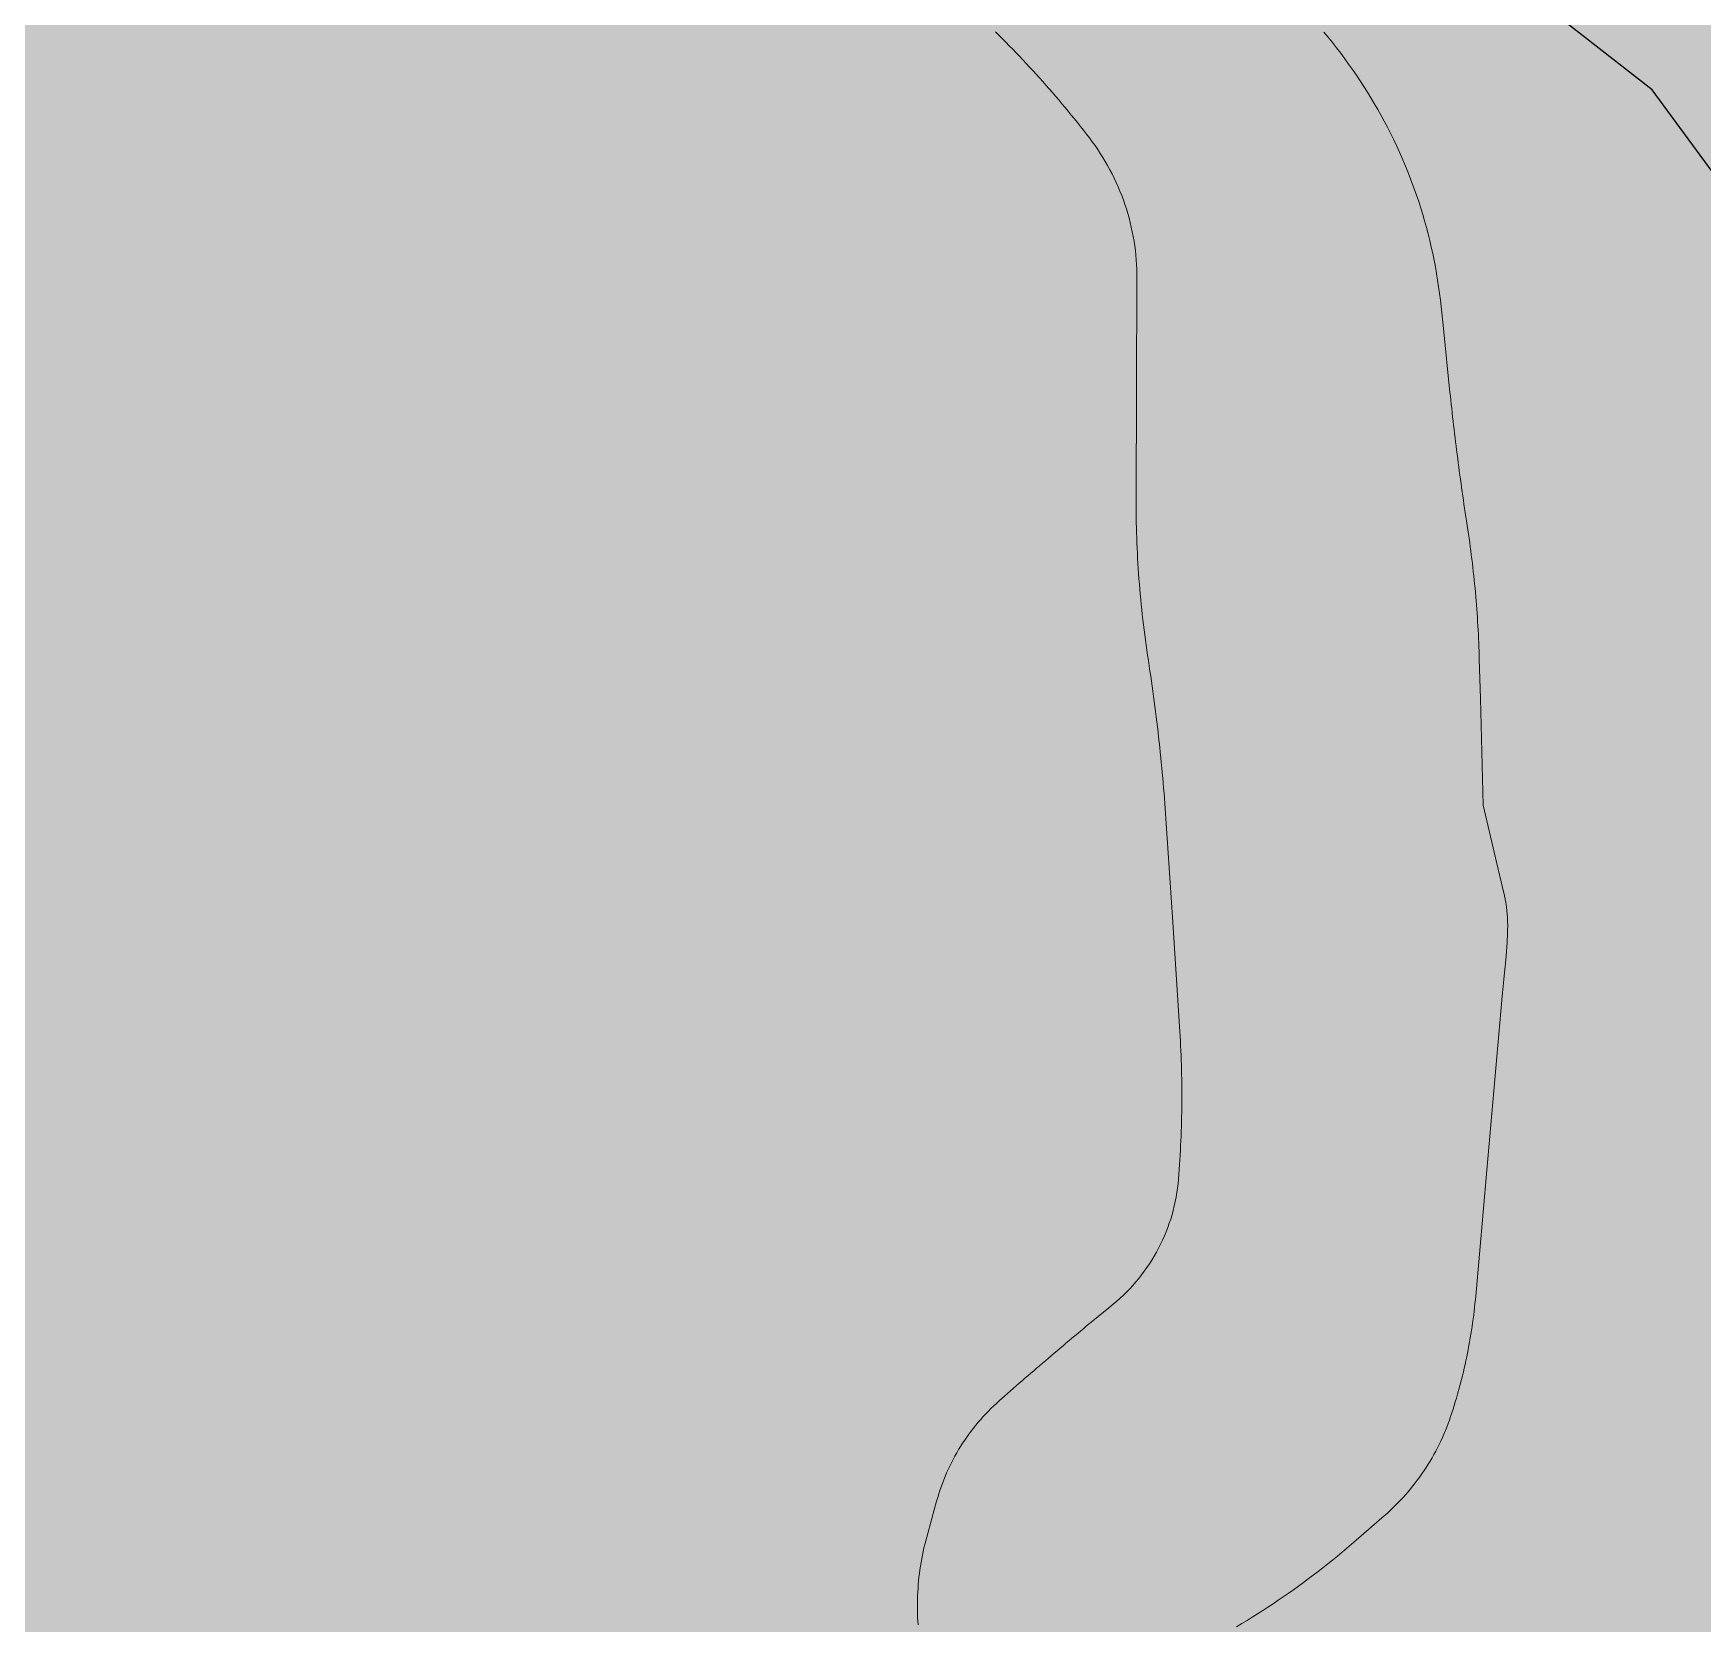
# Model space of a CAD drawing. Header units: metres. Extents: x 68582 to 69192, y 19191 to 19633.
# Drawn here: x 68792.6 to 68836.36, y 19328.12 to 19369.8 of the extents above; entities that cross this region are included whole.
import ezdxf

# ---------------------------------------------------------------- set-up
doc = ezdxf.new("R2010")
doc.units = ezdxf.units.M
doc.layers.get('0').update_dxf_attribs({"lineweight": 15})
doc.layers.add('None', color=7, linetype='Continuous', lineweight=5)

msp = doc.modelspace()

# ---------------------------------------------------------------- hatches: boundary and pattern name
at = {"true_color": 0xd1f0d1, "transparency": 33554687}
msp.add_hatch(color=254, dxfattribs=at).paths.add_polyline_path([(68588.122, 19191.443), (69192.296, 19191.443), (69192.296, 19628.232), (68588.122, 19628.232)], flags=0)
at = {"layer": 'None', "linetype": 'Continuous', "lineweight": 0, "true_color": 0xffffff, "transparency": 33554687}
h = msp.add_hatch(color=7, dxfattribs=at)
h.paths.add_polyline_path([(68799.84, 19386.02), (68789.95, 19386.9), (68781.97, 19386.61), (68773.27, 19384.56), (68766.62, 19381.94), (68748.84, 19370.6), (68746.75, 19366.63), (68746.49, 19363.19), (68746.68, 19359.75), (68746.03, 19354.21), (68745.717, 19353), (68743.653, 19353), (68744.06, 19354.58), (68744.68, 19359.8), (68744.41, 19364.47), (68740.99, 19370.95), (68732.83, 19377.49), (68729.15, 19380.5), (68725.54, 19384.08), (68723.21, 19387.28), (68721.23, 19392.29), (68719.51, 19395.27), (68718.26, 19396.33), (68715.99, 19397.05), (68713.09, 19396.09), (68709.999, 19395.093), (68706, 19393.939), (68706, 19396.061), (68709, 19396.875), (68712.39, 19397.97), (68715.98, 19399.15), (68723.43, 19403.64), (68726.42, 19405.66), (68738.87, 19414.06), (68755.26, 19419.94), (68769.04, 19422.04), (68772.54, 19421.8), (68773.32, 19423.3), (68774.64, 19437.94), (68769.945, 19438.437), (68769.945, 19440.561), (68775.04, 19440.09), (68776.38, 19443.85), (68778.83, 19449.39), (68788.17, 19454.78), (68799.23, 19458.52), (68810.37, 19459.06), (68812.62, 19459.06), (68813.19, 19459.39), (68812.88, 19460.43), (68812.23, 19461.42), (68807.67, 19464.89), (68804.352, 19467.88), (68807.345, 19467.88), (68809.01, 19466.38), (68816.28, 19460.87), (68820.74, 19459.23), (68822.38, 19459.08), (68863.02, 19459.98), (68877.74, 19459.98), (68881.35, 19460.13), (68882.82, 19460.98), (68884.56, 19462.92), (68885.32, 19464.46), (68885.28, 19464.62), (68886.523, 19467.88), (68889.195, 19467.88), (68887.91, 19464.51), (68888.83, 19461.29), (68890.11, 19460.02), (68896, 19455.662), (68896, 19452.573), (68892.13, 19455.44), (68890.38, 19456.4), (68887.85, 19457.18), (68885.39, 19456.76), (68884.03, 19455.4), (68883.66, 19454.19), (68883.71, 19454.1), (68883.28, 19452.99), (68872.46, 19424.51), (68870.39, 19417.14), (68870.324, 19417.017), (68870.474, 19416.931), (68870.06, 19412.46), (68871.13, 19408.51), (68871.83, 19407.09), (68880.85, 19393.85), (68887.33, 19386.26), (68890.4, 19384.17), (68890.2, 19381.49), (68887.83, 19380.47), (68887.07, 19378.35), (68887.07, 19375.09), (68884.83, 19375.09), (68884.73, 19379.14), (68883.91, 19380.24), (68883.22, 19380.45), (68882.08, 19380.41), (68868.03, 19375.262), (68852.77, 19371.1), (68844.22, 19369.71), (68840.87, 19369.2), (68839.58, 19368.49), (68839.45, 19367.4), (68836.83, 19365.887), (68835.04, 19368.32), (68829.92, 19372.32), (68819.958, 19378.79), (68812.33, 19382.242), (68806.83, 19384.09)], flags=0)
h.paths.add_polyline_path([(68775.85, 19423.46), (68776.37, 19421.28), (68790.55, 19418.32), (68795.86, 19416.83), (68807.28, 19413.96), (68831.23, 19411.69), (68853.45, 19410.37), (68856.89, 19410.37), (68860.28, 19410.76), (68863.66, 19412.78), (68866.24, 19416.21), (68870.38, 19426.08), (68880.96, 19453.92), (68879.25, 19457.05), (68877.45, 19457.48), (68863.03, 19457.48), (68821.63, 19456.56), (68810.43, 19456.56), (68799.7, 19456.04), (68789.2, 19452.49), (68780.77, 19447.62), (68777.69, 19440.94)], flags=0)
h.paths.add_polyline_path([(68870.05, 19404.5), (68868.305, 19405.629), (68865.01, 19407.11), (68858.23, 19407.87), (68853.41, 19407.87), (68831.02, 19409.2), (68806.85, 19411.49), (68795.21, 19414.42), (68789.97, 19415.89), (68774.31, 19419.16), (68769.945, 19419.863), (68769.03, 19420.01), (68755.76, 19418), (68739.78, 19412.27), (68727.67, 19404.09), (68724.16, 19400.73), (68722.5, 19396.61), (68723.23, 19392.69), (68724.97, 19388.26), (68727.16, 19385.29), (68730.49, 19381.99), (68734.25, 19378.92), (68741.76, 19372.9), (68745.33, 19372.02), (68747.84, 19372.34), (68765.71, 19383.73), (68772.69, 19386.48), (68781.68, 19388.6), (68790.1, 19389.11), (68799.84, 19388.21), (68805.18, 19386.88), (68812.83, 19384.23), (68820.66, 19380.72), (68826.29, 19377.07), (68835.18, 19371.98), (68842.61, 19371.51), (68849.74, 19372.37), (68867.92, 19377.04), (68876.83, 19380.304), (68882.08, 19382.65), (68882.98, 19385.18), (68882.4, 19387.3), (68875.5, 19397.08)], flags=0)

# ---------------------------------------------------------------- linework, layer by layer
at = {"layer": 'None', "color": 7, "linetype": 'Continuous', "lineweight": 5, "transparency": 33554687}
for p, q in [((68817.911, 19369.75), (68817.82, 19369.84)), ((68826.434, 19369.834), (68826.546, 19369.698)), ((68818.003, 19369.659), (68817.911, 19369.75)), ((68818.093, 19369.568), (68818.003, 19369.659)), ((68818.183, 19369.477), (68818.093, 19369.568)), ((68818.273, 19369.385), (68818.183, 19369.477)), ((68818.362, 19369.293), (68818.273, 19369.385)), ((68826.546, 19369.698), (68826.657, 19369.56)), ((68826.657, 19369.56), (68826.766, 19369.421)), ((68826.766, 19369.421), (68826.873, 19369.28)), ((68818.451, 19369.2), (68818.362, 19369.293)), ((68818.539, 19369.107), (68818.451, 19369.2)), ((68818.627, 19369.013), (68818.539, 19369.107)), ((68818.714, 19368.919), (68818.627, 19369.013)), ((68818.802, 19368.825), (68818.714, 19368.919)), ((68826.873, 19369.28), (68826.979, 19369.138)), ((68826.979, 19369.138), (68827.082, 19368.995)), ((68827.082, 19368.995), (68827.184, 19368.851)), ((68818.888, 19368.73), (68818.802, 19368.825)), ((68818.974, 19368.635), (68818.888, 19368.73)), ((68819.06, 19368.539), (68818.974, 19368.635)), ((68819.145, 19368.443), (68819.06, 19368.539)), ((68827.184, 19368.851), (68827.284, 19368.705)), ((68827.284, 19368.705), (68827.382, 19368.558)), ((68827.382, 19368.558), (68827.479, 19368.41)), ((68819.23, 19368.347), (68819.145, 19368.443)), ((68819.314, 19368.25), (68819.23, 19368.347)), ((68819.398, 19368.152), (68819.314, 19368.25)), ((68819.481, 19368.055), (68819.398, 19368.152)), ((68819.563, 19367.957), (68819.481, 19368.055)), ((68827.479, 19368.41), (68827.573, 19368.26)), ((68827.573, 19368.26), (68827.666, 19368.11)), ((68827.666, 19368.11), (68827.755, 19367.96)), ((68819.646, 19367.858), (68819.563, 19367.957)), ((68819.728, 19367.76), (68819.646, 19367.858)), ((68819.809, 19367.66), (68819.728, 19367.76)), ((68819.89, 19367.561), (68819.809, 19367.66)), ((68827.755, 19367.96), (68827.845, 19367.806)), ((68827.845, 19367.806), (68827.931, 19367.652)), ((68827.931, 19367.652), (68828.016, 19367.497)), ((68819.97, 19367.461), (68819.89, 19367.561)), ((68820.051, 19367.36), (68819.97, 19367.461)), ((68820.13, 19367.26), (68820.051, 19367.36)), ((68820.209, 19367.158), (68820.13, 19367.26)), ((68820.285, 19367.06), (68820.209, 19367.158)), ((68828.016, 19367.497), (68828.098, 19367.341)), ((68828.098, 19367.341), (68828.178, 19367.184)), ((68828.178, 19367.184), (68828.256, 19367.025)), ((68820.36, 19366.96), (68820.285, 19367.06)), ((68820.433, 19366.86), (68820.36, 19366.96)), ((68820.503, 19366.758), (68820.433, 19366.86)), ((68820.571, 19366.655), (68820.503, 19366.758)), ((68828.256, 19367.025), (68828.332, 19366.866)), ((68828.332, 19366.866), (68828.406, 19366.706)), ((68820.637, 19366.55), (68820.571, 19366.655)), ((68820.701, 19366.444), (68820.637, 19366.55)), ((68820.763, 19366.336), (68820.701, 19366.444)), ((68820.823, 19366.228), (68820.763, 19366.336)), ((68828.406, 19366.706), (68828.478, 19366.545)), ((68828.478, 19366.545), (68828.547, 19366.382)), ((68828.547, 19366.382), (68828.614, 19366.219)), ((68820.88, 19366.118), (68820.823, 19366.228)), ((68820.935, 19366.007), (68820.88, 19366.118)), ((68820.988, 19365.895), (68820.935, 19366.007)), ((68821.038, 19365.781), (68820.988, 19365.895)), ((68828.614, 19366.219), (68828.679, 19366.055)), ((68828.679, 19366.055), (68828.742, 19365.89)), ((68828.742, 19365.89), (68828.803, 19365.725)), ((68821.086, 19365.667), (68821.038, 19365.781)), ((68821.132, 19365.552), (68821.086, 19365.667)), ((68821.175, 19365.436), (68821.132, 19365.552)), ((68821.216, 19365.319), (68821.175, 19365.436)), ((68828.803, 19365.725), (68828.861, 19365.558)), ((68828.861, 19365.558), (68828.918, 19365.391)), ((68821.254, 19365.201), (68821.216, 19365.319)), ((68821.29, 19365.083), (68821.254, 19365.201)), ((68821.324, 19364.963), (68821.29, 19365.083)), ((68828.918, 19365.391), (68828.972, 19365.223)), ((68828.972, 19365.223), (68829.023, 19365.054)), ((68829.023, 19365.054), (68829.073, 19364.885)), ((68821.355, 19364.844), (68821.324, 19364.963)), ((68821.384, 19364.723), (68821.355, 19364.844)), ((68821.41, 19364.602), (68821.384, 19364.723)), ((68821.433, 19364.48), (68821.41, 19364.602)), ((68829.073, 19364.885), (68829.12, 19364.715)), ((68829.12, 19364.715), (68829.165, 19364.545)), ((68829.165, 19364.545), (68829.207, 19364.373)), ((68821.454, 19364.358), (68821.433, 19364.48)), ((68821.473, 19364.236), (68821.454, 19364.358)), ((68821.489, 19364.113), (68821.473, 19364.236)), ((68821.502, 19363.99), (68821.489, 19364.113)), ((68829.207, 19364.373), (68829.248, 19364.201)), ((68829.248, 19364.201), (68829.286, 19364.029)), ((68821.513, 19363.866), (68821.502, 19363.99)), ((68821.522, 19363.743), (68821.513, 19363.866)), ((68821.528, 19363.619), (68821.522, 19363.743)), ((68829.286, 19364.029), (68829.321, 19363.856)), ((68829.321, 19363.856), (68829.355, 19363.683)), ((68829.355, 19363.683), (68829.386, 19363.509)), ((68821.52, 19360.46), (68821.532, 19363.373)), ((68821.531, 19363.495), (68821.528, 19363.619)), ((68821.532, 19363.373), (68821.531, 19363.495)), ((68829.386, 19363.509), (68829.414, 19363.335)), ((68829.414, 19363.335), (68829.441, 19363.161)), ((68829.441, 19363.161), (68829.465, 19362.986)), ((68829.465, 19362.986), (68829.487, 19362.811)), ((68829.487, 19362.811), (68829.506, 19362.639)), ((68829.506, 19362.639), (68829.565, 19362.065)), ((68829.565, 19362.065), (68829.738, 19360.391)), ((68821.509, 19357.64), (68821.52, 19360.46)), ((68829.738, 19360.391), (68829.748, 19360.298)), ((68829.748, 19360.298), (68829.76, 19360.188)), ((68829.76, 19360.188), (68829.772, 19360.079)), ((68829.772, 19360.079), (68829.783, 19359.969)), ((68829.783, 19359.969), (68829.795, 19359.861)), ((68829.795, 19359.861), (68829.808, 19359.751)), ((68829.808, 19359.751), (68829.82, 19359.641)), ((68829.82, 19359.641), (68829.833, 19359.532)), ((68829.833, 19359.532), (68829.846, 19359.423)), ((68829.846, 19359.423), (68829.859, 19359.314)), ((68829.859, 19359.314), (68829.872, 19359.204)), ((68829.872, 19359.204), (68829.885, 19359.095)), ((68829.885, 19359.095), (68829.898, 19358.987)), ((68829.898, 19358.987), (68829.912, 19358.877)), ((68829.912, 19358.877), (68829.926, 19358.768)), ((68829.926, 19358.768), (68829.94, 19358.658)), ((68829.94, 19358.658), (68829.954, 19358.549)), ((68829.954, 19358.549), (68829.968, 19358.441)), ((68829.968, 19358.441), (68829.983, 19358.331)), ((68829.983, 19358.331), (68829.998, 19358.222)), ((68829.998, 19358.222), (68830.013, 19358.113)), ((68830.013, 19358.113), (68830.028, 19358.005)), ((68830.028, 19358.005), (68830.043, 19357.895)), ((68821.508, 19357.513), (68821.509, 19357.64)), ((68830.043, 19357.895), (68830.058, 19357.786)), ((68830.058, 19357.786), (68830.074, 19357.677)), ((68830.074, 19357.677), (68830.089, 19357.569)), ((68830.089, 19357.569), (68830.105, 19357.46)), ((68821.509, 19357.379), (68821.508, 19357.513)), ((68821.51, 19357.244), (68821.509, 19357.379)), ((68821.512, 19357.11), (68821.51, 19357.244)), ((68821.514, 19356.976), (68821.512, 19357.11)), ((68830.105, 19357.46), (68830.121, 19357.351)), ((68830.121, 19357.351), (68830.138, 19357.242)), ((68830.138, 19357.242), (68830.154, 19357.133)), ((68830.154, 19357.133), (68830.171, 19357.025)), ((68821.517, 19356.842), (68821.514, 19356.976)), ((68821.521, 19356.708), (68821.517, 19356.842)), ((68821.525, 19356.574), (68821.521, 19356.708)), ((68830.171, 19357.025), (68830.19, 19356.9)), ((68830.19, 19356.9), (68830.208, 19356.785)), ((68830.208, 19356.785), (68830.224, 19356.677)), ((68830.224, 19356.677), (68830.24, 19356.568)), ((68821.53, 19356.44), (68821.525, 19356.574)), ((68821.536, 19356.306), (68821.53, 19356.44)), ((68821.542, 19356.172), (68821.536, 19356.306)), ((68830.24, 19356.568), (68830.255, 19356.459)), ((68830.255, 19356.459), (68830.27, 19356.35)), ((68830.27, 19356.35), (68830.284, 19356.241)), ((68830.284, 19356.241), (68830.298, 19356.132)), ((68821.55, 19356.038), (68821.542, 19356.172)), ((68821.557, 19355.904), (68821.55, 19356.038)), ((68821.566, 19355.77), (68821.557, 19355.904)), ((68830.298, 19356.132), (68830.312, 19356.023)), ((68830.312, 19356.023), (68830.325, 19355.914)), ((68830.325, 19355.914), (68830.338, 19355.805)), ((68830.338, 19355.805), (68830.35, 19355.695)), ((68821.575, 19355.637), (68821.566, 19355.77)), ((68821.584, 19355.503), (68821.575, 19355.637)), ((68821.595, 19355.369), (68821.584, 19355.503)), ((68821.606, 19355.235), (68821.595, 19355.369)), ((68830.35, 19355.695), (68830.362, 19355.586)), ((68830.362, 19355.586), (68830.373, 19355.477)), ((68830.373, 19355.477), (68830.384, 19355.367)), ((68830.384, 19355.367), (68830.395, 19355.258)), ((68821.617, 19355.101), (68821.606, 19355.235)), ((68821.63, 19354.968), (68821.617, 19355.101)), ((68821.643, 19354.835), (68821.63, 19354.968)), ((68830.395, 19355.258), (68830.405, 19355.148)), ((68830.405, 19355.148), (68830.415, 19355.039)), ((68830.415, 19355.039), (68830.424, 19354.93)), ((68830.424, 19354.93), (68830.433, 19354.82)), ((68821.656, 19354.701), (68821.643, 19354.835)), ((68821.671, 19354.568), (68821.656, 19354.701)), ((68821.686, 19354.434), (68821.671, 19354.568)), ((68830.433, 19354.82), (68830.441, 19354.71)), ((68830.441, 19354.71), (68830.449, 19354.601)), ((68830.449, 19354.601), (68830.456, 19354.491)), ((68830.456, 19354.491), (68830.463, 19354.381)), ((68821.701, 19354.301), (68821.686, 19354.434)), ((68821.718, 19354.168), (68821.701, 19354.301)), ((68821.734, 19354.035), (68821.718, 19354.168)), ((68821.752, 19353.902), (68821.734, 19354.035)), ((68830.463, 19354.381), (68830.47, 19354.271)), ((68830.47, 19354.271), (68830.476, 19354.162)), ((68830.476, 19354.162), (68830.482, 19354.052)), ((68830.482, 19354.052), (68830.487, 19353.942)), ((68821.77, 19353.769), (68821.752, 19353.902)), ((68821.789, 19353.636), (68821.77, 19353.769)), ((68821.809, 19353.504), (68821.789, 19353.636)), ((68830.487, 19353.942), (68830.492, 19353.833)), ((68830.492, 19353.833), (68830.497, 19353.722)), ((68830.497, 19353.722), (68830.501, 19353.613)), ((68830.501, 19353.613), (68830.504, 19353.503)), ((68821.83, 19353.365), (68821.809, 19353.504)), ((68821.852, 19353.222), (68821.83, 19353.365)), ((68821.872, 19353.089), (68821.852, 19353.222)), ((68830.504, 19353.503), (68830.507, 19353.4)), ((68830.507, 19353.4), (68830.535, 19352.365)), ((68821.892, 19352.956), (68821.872, 19353.089)), ((68821.911, 19352.823), (68821.892, 19352.956)), ((68821.93, 19352.69), (68821.911, 19352.823)), ((68821.949, 19352.557), (68821.93, 19352.69)), ((68821.967, 19352.424), (68821.949, 19352.557)), ((68821.985, 19352.291), (68821.967, 19352.424)), ((68822.002, 19352.157), (68821.985, 19352.291)), ((68830.535, 19352.365), (68830.61, 19349.57)), ((68822.019, 19352.024), (68822.002, 19352.157)), ((68822.036, 19351.891), (68822.019, 19352.024)), ((68822.052, 19351.757), (68822.036, 19351.891)), ((68822.068, 19351.624), (68822.052, 19351.757)), ((68822.084, 19351.491), (68822.068, 19351.624)), ((68822.099, 19351.357), (68822.084, 19351.491)), ((68822.114, 19351.224), (68822.099, 19351.357)), ((68822.128, 19351.09), (68822.114, 19351.224)), ((68822.143, 19350.956), (68822.128, 19351.09)), ((68822.156, 19350.823), (68822.143, 19350.956)), ((68822.17, 19350.689), (68822.156, 19350.823)), ((68822.183, 19350.555), (68822.17, 19350.689)), ((68822.195, 19350.422), (68822.183, 19350.555)), ((68822.208, 19350.288), (68822.195, 19350.422)), ((68822.219, 19350.154), (68822.208, 19350.288)), ((68822.231, 19350.02), (68822.219, 19350.154)), ((68822.242, 19349.886), (68822.231, 19350.02)), ((68822.253, 19349.752), (68822.242, 19349.886)), ((68822.263, 19349.618), (68822.253, 19349.752)), ((68822.273, 19349.485), (68822.263, 19349.618)), ((68822.283, 19349.35), (68822.273, 19349.485)), ((68822.292, 19349.216), (68822.283, 19349.35)), ((68822.301, 19349.094), (68822.292, 19349.216)), ((68830.61, 19349.57), (68830.935, 19348.19)), ((68822.47, 19346.505), (68822.301, 19349.094)), ((68830.935, 19348.19), (68831.152, 19347.268)), ((68831.152, 19347.268), (68831.159, 19347.238)), ((68831.159, 19347.238), (68831.165, 19347.21)), ((68831.165, 19347.21), (68831.172, 19347.181)), ((68831.172, 19347.181), (68831.177, 19347.153)), ((68831.177, 19347.153), (68831.183, 19347.124)), ((68831.183, 19347.124), (68831.189, 19347.095)), ((68831.189, 19347.095), (68831.194, 19347.066)), ((68831.194, 19347.066), (68831.199, 19347.038)), ((68831.199, 19347.038), (68831.204, 19347.009)), ((68831.204, 19347.009), (68831.208, 19346.98)), ((68831.208, 19346.98), (68831.212, 19346.951)), ((68831.212, 19346.951), (68831.216, 19346.922)), ((68831.216, 19346.922), (68831.22, 19346.893)), ((68831.22, 19346.893), (68831.224, 19346.864)), ((68831.224, 19346.864), (68831.227, 19346.835)), ((68831.227, 19346.835), (68831.231, 19346.806)), ((68831.231, 19346.806), (68831.233, 19346.777)), ((68831.233, 19346.777), (68831.236, 19346.748)), ((68831.236, 19346.748), (68831.239, 19346.719)), ((68831.239, 19346.719), (68831.241, 19346.69)), ((68831.241, 19346.69), (68831.243, 19346.66)), ((68831.243, 19346.66), (68831.245, 19346.631)), ((68831.245, 19346.631), (68831.246, 19346.602)), ((68831.246, 19346.602), (68831.248, 19346.573)), ((68822.649, 19343.772), (68822.47, 19346.505)), ((68831.245, 19346.167), (68831.244, 19346.137)), ((68831.246, 19346.196), (68831.245, 19346.167)), ((68831.247, 19346.225), (68831.246, 19346.196)), ((68831.248, 19346.255), (68831.247, 19346.225)), ((68831.248, 19346.573), (68831.249, 19346.544)), ((68831.249, 19346.284), (68831.248, 19346.255)), ((68831.249, 19346.544), (68831.25, 19346.514)), ((68831.25, 19346.34), (68831.249, 19346.313)), ((68831.249, 19346.313), (68831.249, 19346.284)), ((68831.25, 19346.514), (68831.25, 19346.485)), ((68831.25, 19346.485), (68831.251, 19346.456)), ((68831.251, 19346.37), (68831.25, 19346.34)), ((68831.251, 19346.456), (68831.251, 19346.427)), ((68831.251, 19346.427), (68831.251, 19346.399)), ((68831.251, 19346.399), (68831.251, 19346.37)), ((68831.22, 19345.727), (68831.218, 19345.697)), ((68831.222, 19345.756), (68831.22, 19345.727)), ((68831.224, 19345.785), (68831.222, 19345.756)), ((68831.226, 19345.814), (68831.224, 19345.785)), ((68831.228, 19345.844), (68831.226, 19345.814)), ((68831.23, 19345.873), (68831.228, 19345.844)), ((68831.232, 19345.902), (68831.23, 19345.873)), ((68831.234, 19345.932), (68831.232, 19345.902)), ((68831.235, 19345.961), (68831.234, 19345.932)), ((68831.237, 19345.99), (68831.235, 19345.961)), ((68831.239, 19346.02), (68831.237, 19345.99)), ((68831.24, 19346.049), (68831.239, 19346.02)), ((68831.241, 19346.078), (68831.24, 19346.049)), ((68831.243, 19346.108), (68831.241, 19346.078)), ((68831.244, 19346.137), (68831.243, 19346.108)), ((68831.179, 19345.299), (68831.176, 19345.27)), ((68831.182, 19345.329), (68831.179, 19345.299)), ((68831.186, 19345.358), (68831.182, 19345.329)), ((68831.19, 19345.4), (68831.186, 19345.358)), ((68831.194, 19345.434), (68831.19, 19345.402)), ((68831.19, 19345.402), (68831.19, 19345.4)), ((68831.197, 19345.463), (68831.194, 19345.434)), ((68831.2, 19345.493), (68831.197, 19345.463)), ((68831.202, 19345.522), (68831.2, 19345.493)), ((68831.205, 19345.551), (68831.202, 19345.522)), ((68831.208, 19345.58), (68831.205, 19345.551)), ((68831.21, 19345.61), (68831.208, 19345.58)), ((68831.213, 19345.639), (68831.21, 19345.61)), ((68831.215, 19345.668), (68831.213, 19345.639)), ((68831.218, 19345.697), (68831.215, 19345.668)), ((68831.135, 19344.858), (68831.132, 19344.828)), ((68831.138, 19344.887), (68831.135, 19344.858)), ((68831.141, 19344.917), (68831.138, 19344.887)), ((68831.144, 19344.946), (68831.141, 19344.917)), ((68831.147, 19344.976), (68831.144, 19344.946)), ((68831.149, 19345.005), (68831.147, 19344.976)), ((68831.152, 19345.035), (68831.149, 19345.005)), ((68831.155, 19345.064), (68831.152, 19345.035)), ((68831.158, 19345.094), (68831.155, 19345.064)), ((68831.161, 19345.123), (68831.158, 19345.094)), ((68831.164, 19345.153), (68831.161, 19345.123)), ((68831.167, 19345.182), (68831.164, 19345.153)), ((68831.17, 19345.211), (68831.167, 19345.182)), ((68831.173, 19345.241), (68831.17, 19345.211)), ((68831.176, 19345.27), (68831.173, 19345.241)), ((68831.098, 19344.459), (68830.705, 19340.01)), ((68831.1, 19344.476), (68831.098, 19344.459)), ((68831.102, 19344.505), (68831.1, 19344.476)), ((68831.105, 19344.535), (68831.102, 19344.505)), ((68831.108, 19344.564), (68831.105, 19344.535)), ((68831.11, 19344.594), (68831.108, 19344.564)), ((68831.113, 19344.623), (68831.11, 19344.594)), ((68831.116, 19344.653), (68831.113, 19344.623)), ((68831.118, 19344.682), (68831.116, 19344.653)), ((68831.121, 19344.711), (68831.118, 19344.682)), ((68831.124, 19344.741), (68831.121, 19344.711)), ((68831.127, 19344.77), (68831.124, 19344.741)), ((68831.13, 19344.799), (68831.127, 19344.77)), ((68831.132, 19344.828), (68831.13, 19344.799)), ((68822.657, 19343.64), (68822.649, 19343.772)), ((68822.665, 19343.516), (68822.657, 19343.64)), ((68822.671, 19343.39), (68822.665, 19343.516)), ((68822.677, 19343.265), (68822.671, 19343.39)), ((68822.683, 19343.14), (68822.677, 19343.265)), ((68822.688, 19343.015), (68822.683, 19343.14)), ((68822.693, 19342.89), (68822.688, 19343.015)), ((68822.696, 19342.765), (68822.693, 19342.89)), ((68822.7, 19342.64), (68822.696, 19342.765)), ((68822.702, 19342.514), (68822.7, 19342.64)), ((68822.705, 19342.389), (68822.702, 19342.514)), ((68822.706, 19342.264), (68822.705, 19342.389)), ((68822.707, 19342.139), (68822.706, 19342.264)), ((68822.706, 19341.652), (68822.707, 19341.777)), ((68822.708, 19342.014), (68822.707, 19342.139)), ((68822.707, 19341.777), (68822.708, 19341.902)), ((68822.708, 19341.902), (68822.708, 19342.014)), ((68822.699, 19341.276), (68822.702, 19341.402)), ((68822.702, 19341.402), (68822.704, 19341.527)), ((68822.704, 19341.527), (68822.706, 19341.652)), ((68822.682, 19340.776), (68822.687, 19340.901)), ((68822.687, 19340.901), (68822.692, 19341.026)), ((68822.692, 19341.026), (68822.696, 19341.151)), ((68822.696, 19341.151), (68822.699, 19341.276)), ((68822.663, 19340.401), (68822.67, 19340.526)), ((68822.67, 19340.526), (68822.676, 19340.651)), ((68822.676, 19340.651), (68822.682, 19340.776)), ((68822.63, 19339.901), (68822.639, 19340.026)), ((68822.639, 19340.026), (68822.648, 19340.151)), ((68822.648, 19340.151), (68822.656, 19340.276)), ((68822.656, 19340.276), (68822.663, 19340.401)), ((68822.595, 19339.535), (68822.609, 19339.653)), ((68822.609, 19339.653), (68822.62, 19339.77)), ((68822.62, 19339.77), (68822.63, 19339.901)), ((68830.705, 19340.01), (68830.413, 19336.707)), ((68822.51, 19339.068), (68822.536, 19339.184)), ((68822.536, 19339.184), (68822.559, 19339.301)), ((68822.559, 19339.301), (68822.579, 19339.418)), ((68822.579, 19339.418), (68822.595, 19339.535)), ((68822.379, 19338.613), (68822.416, 19338.725)), ((68822.416, 19338.725), (68822.451, 19338.839)), ((68822.451, 19338.839), (68822.482, 19338.953)), ((68822.482, 19338.953), (68822.51, 19339.068)), ((68822.203, 19338.172), (68822.251, 19338.281)), ((68822.251, 19338.281), (68822.297, 19338.39)), ((68822.297, 19338.39), (68822.339, 19338.501)), ((68822.339, 19338.501), (68822.379, 19338.613)), ((68821.984, 19337.752), (68822.043, 19337.855)), ((68822.043, 19337.855), (68822.099, 19337.959)), ((68822.099, 19337.959), (68822.152, 19338.065)), ((68822.152, 19338.065), (68822.203, 19338.172)), ((68821.723, 19337.356), (68821.792, 19337.452)), ((68821.792, 19337.452), (68821.859, 19337.55)), ((68821.859, 19337.55), (68821.922, 19337.65)), ((68821.922, 19337.65), (68821.984, 19337.752)), ((68821.344, 19336.9), (68821.425, 19336.987)), ((68821.425, 19336.987), (68821.503, 19337.076)), ((68821.503, 19337.076), (68821.579, 19337.168)), ((68821.579, 19337.168), (68821.652, 19337.261)), ((68821.652, 19337.261), (68821.723, 19337.356)), ((68820.911, 19336.495), (68821.002, 19336.572)), ((68821.002, 19336.572), (68821.09, 19336.651)), ((68821.09, 19336.651), (68821.177, 19336.732)), ((68821.177, 19336.732), (68821.262, 19336.815)), ((68821.262, 19336.815), (68821.344, 19336.9)), ((68830.404, 19336.61), (68830.394, 19336.509)), ((68830.413, 19336.707), (68830.404, 19336.61)), ((68820.377, 19336.056), (68820.795, 19336.4)), ((68820.795, 19336.4), (68820.911, 19336.495)), ((68830.347, 19336.108), (68830.333, 19336.008)), ((68830.36, 19336.208), (68830.347, 19336.108)), ((68830.372, 19336.309), (68830.36, 19336.208)), ((68830.383, 19336.409), (68830.372, 19336.309)), ((68830.394, 19336.509), (68830.383, 19336.409)), ((68819.826, 19335.6), (68819.902, 19335.664)), ((68819.902, 19335.664), (68819.98, 19335.728)), ((68819.98, 19335.728), (68820.058, 19335.793)), ((68820.058, 19335.793), (68820.136, 19335.858)), ((68820.136, 19335.858), (68820.213, 19335.922)), ((68820.213, 19335.922), (68820.291, 19335.987)), ((68820.291, 19335.987), (68820.377, 19336.056)), ((68830.288, 19335.708), (68830.271, 19335.609)), ((68830.304, 19335.808), (68830.288, 19335.708)), ((68830.319, 19335.908), (68830.304, 19335.808)), ((68830.333, 19336.008), (68830.319, 19335.908)), ((68819.285, 19335.144), (68819.361, 19335.209)), ((68819.361, 19335.209), (68819.439, 19335.274)), ((68819.439, 19335.274), (68819.516, 19335.339)), ((68819.516, 19335.339), (68819.593, 19335.405)), ((68819.593, 19335.405), (68819.671, 19335.47)), ((68819.671, 19335.47), (68819.748, 19335.535)), ((68819.748, 19335.535), (68819.826, 19335.6)), ((68830.198, 19335.211), (68830.177, 19335.112)), ((68830.217, 19335.31), (68830.198, 19335.211)), ((68830.236, 19335.41), (68830.217, 19335.31)), ((68830.254, 19335.509), (68830.236, 19335.41)), ((68830.271, 19335.609), (68830.254, 19335.509)), ((68818.824, 19334.75), (68818.901, 19334.816)), ((68818.901, 19334.816), (68818.977, 19334.882)), ((68818.977, 19334.882), (68819.054, 19334.947)), ((68819.054, 19334.947), (68819.131, 19335.013)), ((68819.131, 19335.013), (68819.208, 19335.079)), ((68819.208, 19335.079), (68819.285, 19335.144)), ((68830.112, 19334.816), (68830.089, 19334.718)), ((68830.135, 19334.915), (68830.112, 19334.816)), ((68830.156, 19335.013), (68830.135, 19334.915)), ((68830.177, 19335.112), (68830.156, 19335.013)), ((68818.29, 19334.287), (68818.366, 19334.353)), ((68818.366, 19334.353), (68818.443, 19334.42)), ((68818.443, 19334.42), (68818.519, 19334.486)), ((68818.519, 19334.486), (68818.595, 19334.552)), ((68818.595, 19334.552), (68818.672, 19334.619)), ((68818.672, 19334.619), (68818.748, 19334.685)), ((68818.748, 19334.685), (68818.824, 19334.75)), ((68830.016, 19334.424), (68829.99, 19334.326)), ((68830.041, 19334.522), (68830.016, 19334.424)), ((68830.065, 19334.62), (68830.041, 19334.522)), ((68830.089, 19334.718), (68830.065, 19334.62)), ((68817.847, 19333.894), (68817.92, 19333.96)), ((68817.92, 19333.96), (68817.987, 19334.02)), ((68817.987, 19334.02), (68818.063, 19334.087)), ((68818.063, 19334.087), (68818.139, 19334.154)), ((68818.139, 19334.154), (68818.215, 19334.221)), ((68818.215, 19334.221), (68818.29, 19334.287)), ((68829.878, 19333.938), (68829.849, 19333.841)), ((68829.907, 19334.034), (68829.878, 19333.938)), ((68829.935, 19334.131), (68829.907, 19334.034)), ((68829.963, 19334.229), (68829.935, 19334.131)), ((68829.99, 19334.326), (68829.963, 19334.229)), ((68817.371, 19333.399), (68817.435, 19333.473)), ((68817.435, 19333.473), (68817.5, 19333.546)), ((68817.5, 19333.546), (68817.567, 19333.618)), ((68817.567, 19333.618), (68817.635, 19333.689)), ((68817.635, 19333.689), (68817.704, 19333.759)), ((68817.704, 19333.759), (68817.775, 19333.827)), ((68817.775, 19333.827), (68817.847, 19333.894)), ((68829.755, 19333.55), (68829.723, 19333.457)), ((68829.788, 19333.648), (68829.755, 19333.55)), ((68829.819, 19333.744), (68829.788, 19333.648)), ((68829.849, 19333.841), (68829.819, 19333.744)), ((68817.071, 19333.01), (68817.128, 19333.09)), ((68817.128, 19333.09), (68817.187, 19333.169)), ((68817.187, 19333.169), (68817.247, 19333.247)), ((68817.247, 19333.247), (68817.308, 19333.323)), ((68817.308, 19333.323), (68817.371, 19333.399)), ((68829.579, 19333.088), (68829.539, 19332.997)), ((68829.617, 19333.18), (68829.579, 19333.088)), ((68829.654, 19333.272), (68829.617, 19333.18)), ((68829.69, 19333.364), (68829.654, 19333.272)), ((68829.723, 19333.457), (68829.69, 19333.364)), ((68816.76, 19332.511), (68816.808, 19332.597)), ((68816.808, 19332.597), (68816.857, 19332.681)), ((68816.857, 19332.681), (68816.909, 19332.765)), ((68816.909, 19332.765), (68816.961, 19332.848)), ((68816.961, 19332.848), (68817.016, 19332.929)), ((68817.016, 19332.929), (68817.071, 19333.01)), ((68829.365, 19332.641), (68829.318, 19332.554)), ((68829.411, 19332.729), (68829.365, 19332.641)), ((68829.455, 19332.818), (68829.411, 19332.729)), ((68829.498, 19332.907), (68829.455, 19332.818)), ((68829.539, 19332.997), (68829.498, 19332.907)), ((68816.542, 19332.071), (68816.583, 19332.161)), ((68816.583, 19332.161), (68816.625, 19332.249)), ((68816.625, 19332.249), (68816.668, 19332.337)), ((68816.668, 19332.337), (68816.713, 19332.425)), ((68816.713, 19332.425), (68816.76, 19332.511)), ((68829.114, 19332.214), (68829.06, 19332.131)), ((68829.167, 19332.298), (68829.114, 19332.214)), ((68829.219, 19332.383), (68829.167, 19332.298)), ((68829.269, 19332.468), (68829.219, 19332.383)), ((68829.318, 19332.554), (68829.269, 19332.468)), ((68816.398, 19331.706), (68816.431, 19331.798)), ((68816.431, 19331.798), (68816.467, 19331.89)), ((68816.467, 19331.89), (68816.504, 19331.981)), ((68816.504, 19331.981), (68816.542, 19332.071)), ((68828.768, 19331.731), (68828.706, 19331.654)), ((68828.829, 19331.809), (68828.768, 19331.731)), ((68828.889, 19331.888), (68828.829, 19331.809)), ((68828.947, 19331.968), (68828.889, 19331.888)), ((68829.004, 19332.049), (68828.947, 19331.968)), ((68829.06, 19332.131), (68829.004, 19332.049)), ((68816.155, 19330.88), (68816.28, 19331.333)), ((68816.28, 19331.333), (68816.307, 19331.426)), ((68816.307, 19331.426), (68816.335, 19331.52)), ((68816.335, 19331.52), (68816.366, 19331.613)), ((68816.366, 19331.613), (68816.398, 19331.706)), ((68828.375, 19331.285), (68828.305, 19331.214)), ((68828.444, 19331.357), (68828.375, 19331.285)), ((68828.511, 19331.429), (68828.444, 19331.357)), ((68828.577, 19331.503), (68828.511, 19331.429)), ((68828.642, 19331.578), (68828.577, 19331.503)), ((68828.706, 19331.654), (68828.642, 19331.578)), ((68816.019, 19330.386), (68816.155, 19330.88)), ((68828.015, 19330.944), (68827.28, 19330.305)), ((68828.09, 19331.01), (68828.015, 19330.944)), ((68828.163, 19331.077), (68828.09, 19331.01)), ((68828.235, 19331.145), (68828.163, 19331.077)), ((68828.305, 19331.214), (68828.235, 19331.145)), ((68815.907, 19329.915), (68815.926, 19330.01)), ((68815.926, 19330.01), (68815.947, 19330.104)), ((68815.947, 19330.104), (68815.97, 19330.198)), ((68815.97, 19330.198), (68815.993, 19330.291)), ((68815.993, 19330.291), (68816.019, 19330.386)), ((68826.912, 19329.992), (68826.788, 19329.889)), ((68827.036, 19330.096), (68826.912, 19329.992)), ((68827.159, 19330.2), (68827.036, 19330.096)), ((68827.28, 19330.305), (68827.159, 19330.2)), ((68815.829, 19329.438), (68815.842, 19329.534)), ((68815.842, 19329.534), (68815.856, 19329.63)), ((68815.856, 19329.63), (68815.871, 19329.725)), ((68815.871, 19329.725), (68815.888, 19329.82)), ((68815.888, 19329.82), (68815.907, 19329.915)), ((68826.409, 19329.587), (68826.281, 19329.488)), ((68826.536, 19329.687), (68826.409, 19329.587)), ((68826.662, 19329.787), (68826.536, 19329.687)), ((68826.788, 19329.889), (68826.662, 19329.787)), ((68815.791, 19329.054), (68815.799, 19329.15)), ((68815.799, 19329.15), (68815.807, 19329.246)), ((68815.807, 19329.246), (68815.817, 19329.343)), ((68815.817, 19329.343), (68815.829, 19329.438)), ((68825.763, 19329.102), (68825.632, 19329.008)), ((68825.894, 19329.197), (68825.763, 19329.102)), ((68826.024, 19329.293), (68825.894, 19329.197)), ((68826.153, 19329.39), (68826.024, 19329.293)), ((68826.281, 19329.488), (68826.153, 19329.39)), ((68815.775, 19328.575), (68815.776, 19328.668)), ((68815.776, 19328.668), (68815.778, 19328.764)), ((68815.778, 19328.764), (68815.781, 19328.861)), ((68815.781, 19328.861), (68815.785, 19328.958)), ((68815.785, 19328.958), (68815.791, 19329.054)), ((68825.233, 19328.732), (68825.099, 19328.642)), ((68825.366, 19328.823), (68825.233, 19328.732)), ((68825.499, 19328.915), (68825.366, 19328.823)), ((68825.632, 19329.008), (68825.499, 19328.915)), ((68815.776, 19328.478), (68815.775, 19328.575)), ((68815.779, 19328.381), (68815.776, 19328.478)), ((68815.782, 19328.285), (68815.779, 19328.381)), ((68815.787, 19328.189), (68815.782, 19328.285)), ((68824.418, 19328.207), (68824.279, 19328.123)), ((68824.555, 19328.292), (68824.418, 19328.207)), ((68824.692, 19328.378), (68824.555, 19328.292)), ((68824.828, 19328.465), (68824.692, 19328.378)), ((68824.964, 19328.553), (68824.828, 19328.465)), ((68825.099, 19328.642), (68824.964, 19328.553)), ((68815.794, 19328.092), (68815.787, 19328.189)), ((68824.279, 19328.123), (68824.141, 19328.041))]:
    msp.add_line(p, q, dxfattribs=at)
at = {"layer": 'None', "color": 7, "linetype": 'Continuous', "lineweight": 25, "true_color": 0xffffff, "transparency": 33554687}
msp.add_lwpolyline([(68836.83, 19365.887), (68835.04, 19368.32), (68829.92, 19372.32), (68819.958, 19378.79), (68812.33, 19382.242), (68806.83, 19384.09), (68799.84, 19386.02)], dxfattribs=at)

doc.saveas('drawing.dxf')
